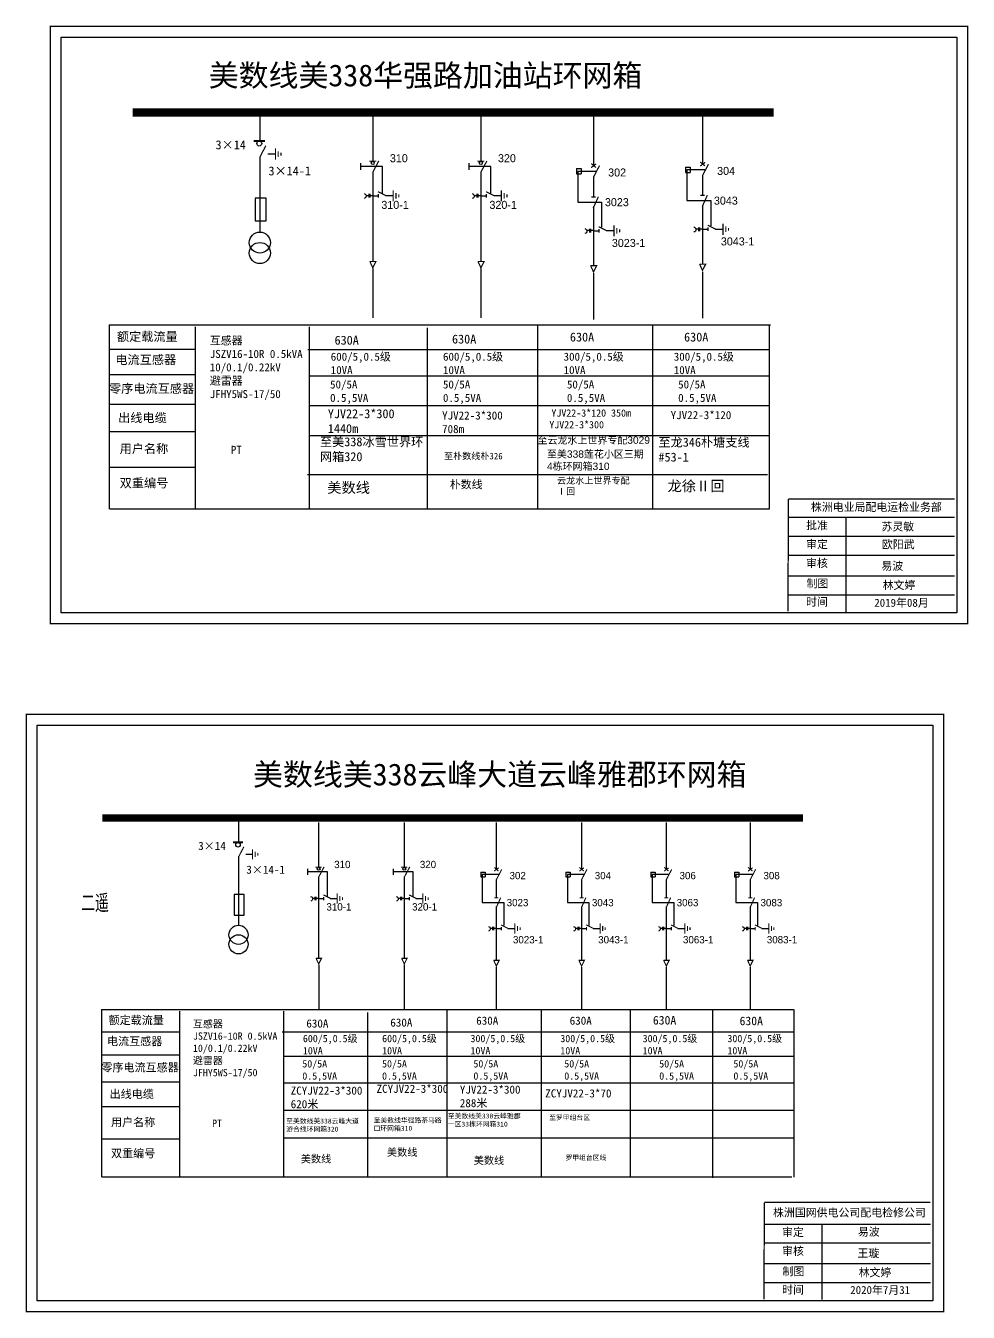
# Model space of a CAD drawing. Extents: x -188 to 220, y -170 to 97.
# Drawn here: x 90.9 to 219.8, y -78.8 to 97.2 of the extents above; entities that cross this region are included whole.
import ezdxf

# ---------------------------------------------------------------- set-up
doc = ezdxf.new("R2010")
doc.units = 0
doc.header["$LTSCALE"] = 0.774411
doc.linetypes.add('ACAD_ISO02W100', pattern=[15, 12, -3])
doc.linetypes.add('CENTER', pattern=[50.8, 31.75, -6.35, 6.35, -6.35])
doc.layers.get('0').update_dxf_attribs({"linetype": 'CONTINUOUS'})
doc.layers.add('2', color=7, linetype='CONTINUOUS')
doc.layers.add('3', color=7, linetype='CONTINUOUS')
doc.styles.add('Arial_txtstyle_1.00_0_0', font='arial.ttf', dxfattribs={"height": 1})
doc.styles.add('Arial_txtstyle_100.00_0_0100', font='arial.ttf', dxfattribs={"height": 100})
doc.styles.add('hztxt_txtstyle_0.00_0_0', font='simkai.ttf')
doc.styles.add('hztxt_txtstyle_1.80_0_0', font='', dxfattribs={"height": 1.8, "bigfont": 'hztxt.shx'})
doc.styles.add('hztxt_txtstyle_2.70_0_0', font='simkai.ttf', dxfattribs={"height": 2.7})
doc.styles.add('KaiTi_txtstyle_0.89_0_0', font='simkai.ttf', dxfattribs={"height": 0.887531})
doc.styles.add('KaiTi_txtstyle_1.00_0_0', font='simkai.ttf', dxfattribs={"height": 1})
doc.styles.add('KaiTi_txtstyle_1.11_0_0', font='simkai.ttf', dxfattribs={"height": 1.109414})
doc.styles.add('SimSun_txtstyle_1.09_0_0', font='', dxfattribs={"height": 1.0944})
doc.styles.get("Standard").update_dxf_attribs({"font": '', "height": 2.5})
doc.styles.add('字体', font='', dxfattribs={"height": 2.5})
doc.styles.add('宋体', font='', dxfattribs={"width": 0.65})
doc.styles.get('hztxt_txtstyle_1.80_0_0').set_extended_font_data('hztxt')
doc.styles.get('SimSun_txtstyle_1.09_0_0').set_extended_font_data('SimSun')
doc.styles.get('Standard').set_extended_font_data('SimSun')
doc.styles.get('字体').set_extended_font_data('SimSun')
doc.styles.get('宋体').set_extended_font_data('SimSun')

# ---------------------------------------------------------------- blocks, each defined once
blk = doc.blocks.new('JD')
for points in [[(-2, 0.2), (-2, -0.2), (2, 0.2), (2, -0.2)], [(1, -1.2), (1, -0.8), (-1, -1.2), (-1, -0.8)], [(-0.5, -1.8), (-0.5, -2.2), (0.5, -1.8), (0.5, -2.2)]]:
    blk.add_trace(points)

msp = doc.modelspace()

# ---------------------------------------------------------------- linework, layer by layer
at = {"color": 0}
for p, q in [((122.86, 85.09), (122.86, 81.47)), ((138.33, 85.38), (138.33, 78.66)), ((153.11, 85.38), (153.11, 78.66)), ((168.53, 85.07), (168.53, 78.01)), ((183.44, 85.28), (183.44, 78.22)), ((122.88, 79.24), (122.88, 68.98)), ((123.96, 79.64), (124.99, 79.64)), ((166.18, 77.63), (166.84, 77.63)), ((166.18, 77.63), (166.18, 76.9)), ((166.84, 77.63), (166.84, 76.9)), ((181.1, 77.84), (181.75, 77.84)), ((181.1, 77.84), (181.1, 77.11)), ((181.75, 77.84), (181.75, 77.11)), ((138.33, 77.16), (138.33, 64.95)), ((153.11, 77.16), (153.11, 64.95)), ((166.18, 76.9), (166.84, 76.9)), ((168.53, 76.52), (168.53, 73.79)), ((181.1, 77.11), (181.75, 77.11)), ((183.44, 76.72), (183.44, 74)), ((138.33, 73.92), (139.09, 73.92)), ((140.08, 73.94), (141.11, 73.94)), ((153.11, 73.92), (153.87, 73.92)), ((154.87, 73.94), (155.9, 73.94)), ((168.53, 72.43), (168.53, 64.39)), ((183.44, 72.64), (183.44, 64.6)), ((168.53, 69.13), (169.29, 69.13)), ((170.28, 69.15), (171.31, 69.15)), ((183.44, 69.34), (184.2, 69.34)), ((185.19, 69.36), (186.23, 69.36)), ((114.12, 52.89), (102.35, 52.89)), ((114.08, 49.42), (102.3, 49.42)), ((114.08, 45.34), (102.3, 45.34)), ((114.03, 41.61), (102.26, 41.61)), ((114.08, 36.76), (102.3, 36.76)), ((119.94, -11.19, 0.01), (119.94, -14.48, 0.01)), ((130.92, -11.79, 0.01), (130.92, -17.9, 0.01)), ((142.64, -11.79, 0.01), (142.64, -17.9, 0.01)), ((155.23, -11.83, 0.01), (155.23, -18.24, 0.01)), ((166.89, -11.83, 0.01), (166.89, -18.24, 0.01)), ((178.48, -11.83, 0.01), (178.48, -18.24, 0.01)), ((189.96, -11.83, 0.01), (189.96, -18.24, 0.01)), ((119.95, -16.51, 0.01), (119.95, -25.84, 0.01)), ((120.94, -16.14, 0.01), (121.88, -16.14, 0.01)), ((130.92, -19.26, 0.01), (130.92, -30.37, 0.01)), ((142.64, -19.26, 0.01), (142.64, -30.37, 0.01)), ((153.1, -18.59, 0.01), (153.7, -18.59, 0.01)), ((153.1, -18.59, 0.01), (153.1, -19.25, 0.01)), ((153.1, -19.25, 0.01), (153.7, -19.25, 0.01)), ((153.7, -18.59, 0.01), (153.7, -19.25, 0.01)), ((164.76, -18.59, 0.01), (165.35, -18.59, 0.01)), ((164.76, -18.59, 0.01), (164.76, -19.25, 0.01)), ((164.76, -19.25, 0.01), (165.35, -19.25, 0.01)), ((165.35, -18.59, 0.01), (165.35, -19.25, 0.01)), ((176.35, -18.59, 0.01), (176.95, -18.59, 0.01)), ((176.35, -18.59, 0.01), (176.35, -19.25, 0.01)), ((176.35, -19.25, 0.01), (176.95, -19.25, 0.01)), ((176.95, -18.59, 0.01), (176.95, -19.25, 0.01)), ((187.83, -18.59, 0.01), (188.43, -18.59, 0.01)), ((187.83, -18.59, 0.01), (187.83, -19.25, 0.01)), ((187.83, -19.25, 0.01), (188.43, -19.25, 0.01)), ((188.43, -18.59, 0.01), (188.43, -19.25, 0.01)), ((155.23, -19.6, 0.01), (155.23, -22.08, 0.01)), ((166.89, -19.6, 0.01), (166.89, -22.08, 0.01)), ((178.48, -19.6, 0.01), (178.48, -22.08, 0.01)), ((189.96, -19.6, 0.01), (189.96, -22.08, 0.01)), ((130.92, -22.21, 0.01), (131.61, -22.21, 0.01)), ((132.51, -22.19, 0.01), (133.46, -22.19, 0.01)), ((142.64, -22.21, 0.01), (143.33, -22.21, 0.01)), ((144.23, -22.19, 0.01), (145.17, -22.19, 0.01)), ((155.23, -23.32, 0.01), (155.23, -30.62, 0.01)), ((166.89, -23.32, 0.01), (166.89, -30.62, 0.01)), ((178.48, -23.32, 0.01), (178.48, -30.62, 0.01)), ((189.96, -23.32, 0.01), (189.96, -30.62, 0.01)), ((155.23, -26.32, 0.01), (155.92, -26.32, 0.01)), ((156.82, -26.3, 0.01), (157.76, -26.3, 0.01)), ((166.89, -26.32, 0.01), (167.58, -26.32, 0.01)), ((168.48, -26.3, 0.01), (169.42, -26.3, 0.01)), ((178.48, -26.32, 0.01), (179.17, -26.32, 0.01)), ((180.08, -26.3, 0.01), (181.02, -26.3, 0.01)), ((189.96, -26.32, 0.01), (190.65, -26.32, 0.01)), ((191.55, -26.3, 0.01), (192.49, -26.3, 0.01)), ((112, -40.47, 0.01), (101.29, -40.47, 0.01)), ((111.96, -43.62, 0.01), (101.25, -43.62, 0.01)), ((111.96, -47.33, 0.01), (101.25, -47.33, 0.01)), ((111.92, -50.72, 0.01), (101.21, -50.72, 0.01)), ((111.95, -55.13, 0.01), (101.25, -55.13, 0.01))]:
    msp.add_line(p, q, dxfattribs=at)
at = {"color": 0, "linetype": 'ACAD_ISO02W100'}
for p, q in [((183.77, 77.46), (181.31, 77.46)), ((181.31, 77.46), (181.31, 73.27)), ((168.86, 77.25), (166.39, 77.25)), ((166.39, 77.25), (166.39, 73.06)), ((166.39, 73.06), (169.64, 73.06)), ((169.64, 73.06), (169.64, 69.6)), ((181.31, 73.27), (184.56, 73.27)), ((184.56, 73.27), (184.56, 69.81)), ((153.29, -18.93, 0.01), (153.29, -22.74, 0.01)), ((155.53, -18.93, 0.01), (153.29, -18.93, 0.01)), ((164.95, -18.93, 0.01), (164.95, -22.74, 0.01)), ((167.19, -18.93, 0.01), (164.95, -18.93, 0.01)), ((176.54, -18.93, 0.01), (176.54, -22.74, 0.01)), ((178.78, -18.93, 0.01), (176.54, -18.93, 0.01)), ((188.02, -18.93, 0.01), (188.02, -22.74, 0.01)), ((190.26, -18.93, 0.01), (188.02, -18.93, 0.01)), ((153.29, -22.74, 0.01), (156.24, -22.74, 0.01)), ((156.24, -22.74, 0.01), (156.24, -25.89, 0.01)), ((164.95, -22.74, 0.01), (167.9, -22.74, 0.01)), ((167.9, -22.74, 0.01), (167.9, -25.89, 0.01)), ((176.54, -22.74, 0.01), (179.5, -22.74, 0.01)), ((179.5, -22.74, 0.01), (179.5, -25.89, 0.01)), ((188.02, -22.74, 0.01), (190.97, -22.74, 0.01)), ((190.97, -22.74, 0.01), (190.97, -25.89, 0.01))]:
    msp.add_line(p, q, dxfattribs=at)
at = {"color": 0, "linetype": 'CENTER'}
for p, q in [((138.33, 63.96), (138.33, 57.21)), ((153.12, 63.96), (153.12, 57.21)), ((183.44, 63.52), (183.44, 57.18)), ((168.53, 63.31), (168.53, 56.97)), ((130.93, -31.26, 0.01), (130.93, -37.4, 0.01)), ((142.64, -31.26, 0.01), (142.64, -37.4, 0.01)), ((155.23, -31.6, 0.01), (155.23, -37.37, 0.01)), ((166.89, -31.6, 0.01), (166.89, -37.37, 0.01)), ((178.49, -31.6, 0.01), (178.49, -37.37, 0.01)), ((189.96, -31.6, 0.01), (189.96, -37.37, 0.01))]:
    msp.add_line(p, q, dxfattribs=at)
at = {"color": 0, "linetype": 'Continuous'}
for p, q in [((102.28, 56.27), (192.72, 56.27)), ((102.33, 31.04), (102.33, 56.27)), ((114.02, 56), (114.02, 31.04)), ((129.65, 56), (129.65, 31.04)), ((145.75, 55.84), (145.75, 31.06)), ((160.87, 56.23), (160.87, 31.04)), ((176.6, 56.23), (176.6, 31.04)), ((192.54, 56.21), (192.54, 31.03)), ((129.46, 52.9), (192.54, 52.9)), ((129.65, 49.28), (192.54, 49.28)), ((129.65, 45.23), (192.54, 45.23)), ((129.65, 41.13), (192.54, 41.13)), ((129.42, 35.81), (192.32, 35.81)), ((192.54, 31.04), (102.41, 31.04)), ((195.17, 29.95), (217.92, 29.95)), ((203.06, 29.95), (203.06, 17.02)), ((195.17, 27.36), (217.92, 27.36)), ((195.17, 24.76), (217.92, 24.76)), ((195.17, 21.94), (217.92, 21.94)), ((195.17, 19.35), (217.92, 19.35)), ((101.23, -37.39, 0.01), (195.89, -37.39, 0.01)), ((101.27, -60.33, 0.01), (101.27, -37.39, 0.01)), ((111.9, -37.63, 0.01), (111.9, -60.33, 0.01)), ((126.11, -37.63, 0.01), (126.11, -60.33, 0.01)), ((137.62, -37.79, 0.01), (137.62, -60.31, 0.01)), ((148.45, -37.43, 0.01), (148.45, -60.32, 0.01)), ((161.35, -37.43, 0.01), (161.35, -60.32, 0.01)), ((173.55, -37.45, 0.01), (173.55, -60.34, 0.01)), ((184.81, -37.52, 0.01), (184.81, -60.42, 0.01)), ((195.95, -37.4, 0.01), (195.95, -60.34, 0.01)), ((125.93, -40.45, 0.01), (195.92, -40.45, 0.01)), ((126.11, -43.75, 0.01), (195.95, -43.75, 0.01)), ((126.11, -47.43, 0.01), (195.83, -47.43, 0.01)), ((126.11, -51.16, 0.01), (196.02, -51.16, 0.01)), ((126.11, -54.95, 0.01), (195.92, -54.95, 0.01)), ((195.68, -60.33, 0.01), (101.34, -60.33, 0.01)), ((191.88, -66.73, 0.01), (214.63, -66.73, 0.01)), ((199.78, -66.73, 0.01), (199.78, -77.07, 0.01)), ((191.88, -69.32, 0.01), (214.63, -69.32, 0.01)), ((191.88, -72.15, 0.01), (214.63, -72.15, 0.01)), ((191.88, -74.74, 0.01), (214.63, -74.74, 0.01))]:
    msp.add_line(p, q, dxfattribs=at)
at = {"color": 0, "linetype": 'Continuous', "const_width": 0.182}
msp.add_lwpolyline([(94.23, 97.08), (219.71, 97.08), (219.71, 15.38), (94.23, 15.38)], close=True, dxfattribs=at)
at = {"color": 0, "linetype": 'Continuous'}
msp.add_lwpolyline([(95.7, 95.6), (218.23, 95.6), (218.23, 16.85), (95.7, 16.85)], close=True, dxfattribs=at)
at = {"color": 0}
for points, const_width in [([(105.48, 85.3), (193.16, 85.3)], 1.1), ([(122.03, 81.42), (123.57, 81.42)], 0.261), ([(122.88, 79.19), (123.7, 80.76)], 0.165), ([(137.84, 78.64), (138.81, 78.64)], 0.165), ([(138.33, 77.12), (139.15, 78.68)], 0.165), ([(152.63, 78.64), (153.6, 78.64)], 0.165), ([(153.11, 77.12), (153.94, 78.68)], 0.165), ([(168.21, 77.77), (168.88, 78.27)], 0.165), ([(168.22, 78.32), (168.86, 77.78)], 0.165), ([(168.53, 76.47), (169.35, 78.04)], 0.165), ([(183.13, 77.98), (183.8, 78.48)], 0.165), ([(183.13, 78.53), (183.78, 77.99)], 0.165), ([(183.44, 76.68), (184.26, 78.24)], 0.165), ([(139.04, 74.47), (140.14, 73.92)], 0.165), ([(139.09, 74.17), (139.09, 73.66)], 0.165), ([(153.83, 74.47), (154.93, 73.92)], 0.165), ([(153.87, 74.17), (153.87, 73.66)], 0.165), ([(183.14, 73.96), (183.75, 73.96)], 0.165), ([(183.41, 72.44), (184.1, 73.99)], 0.165), ([(168.23, 73.75), (168.84, 73.75)], 0.165), ([(168.49, 72.23), (169.19, 73.78)], 0.165), ([(169.24, 69.68), (170.34, 69.13)], 0.165), ([(169.29, 69.38), (169.29, 68.88)], 0.165), ([(184.16, 69.89), (185.26, 69.34)], 0.165), ([(184.2, 69.59), (184.2, 69.09)], 0.165), ([(137.92, 64.92), (138.76, 64.92), (138.33, 64.07), (137.93, 64.94)], 0.165), ([(152.71, 64.92), (153.55, 64.92), (153.12, 64.07), (152.72, 64.94)], 0.165), ([(168.12, 64.34), (168.96, 64.34), (168.53, 63.49), (168.13, 64.36)], 0.165), ([(183.03, 64.55), (183.87, 64.55), (183.44, 63.7), (183.04, 64.57)], 0.165)]:
    msp.add_lwpolyline(points, dxfattribs=dict(at, const_width=const_width))
for points in [[(136.66, 78.39), (136.66, 77.47)], [(151.45, 78.39), (151.45, 77.47)], [(137.77, 73.92), (137.42, 73.92)], [(137.77, 74.16), (137.77, 73.66)], [(137.93, 74.16), (137.93, 73.66)], [(138.32, 73.92), (137.93, 73.92)], [(152.56, 73.92), (152.21, 73.92)], [(152.56, 74.16), (152.56, 73.66)], [(152.71, 74.16), (152.71, 73.66)], [(153.11, 73.92), (152.71, 73.92)], [(122.22, 73.55), (122.22, 70.48), (123.75, 70.48), (123.75, 73.59), (122.22, 73.59)], [(167.97, 69.14), (167.63, 69.14)], [(167.97, 69.37), (167.97, 68.87)], [(168.13, 69.37), (168.13, 68.87)], [(168.53, 69.14), (168.13, 69.14)], [(182.89, 69.35), (182.54, 69.35)], [(182.89, 69.58), (182.89, 69.08)], [(183.04, 69.58), (183.04, 69.08)], [(183.44, 69.35), (183.04, 69.35)]]:
    msp.add_lwpolyline(points, dxfattribs=at)
at = {"color": 0, "linetype": 'ACAD_ISO02W100'}
for points in [[(139.68, 74.18), (139.68, 77.93), (136.66, 77.93)], [(154.46, 74.18), (154.46, 77.93), (151.45, 77.93)]]:
    msp.add_lwpolyline(points, dxfattribs=at)
at = {"color": 0}
for points in [[(137.13, 74.21, -0.877934), (137.14, 73.54)], [(151.92, 74.21, -0.877934), (151.93, 73.54)], [(167.33, 69.42, -0.877934), (167.34, 68.75)], [(182.24, 69.63, -0.877934), (182.26, 68.96)]]:
    msp.add_lwpolyline(points, format="xyb", dxfattribs=at)
at = {"color": 0, "linetype": 'Continuous', "const_width": 0.182}
for points in [[(195.17, 32.43), (195.15, 17.06)], [(195.17, 32.43), (217.92, 32.43)], [(191.88, -63.75), (214.63, -63.75)]]:
    msp.add_lwpolyline(points, dxfattribs=at)
at = {"color": 0, "linetype": 'Continuous', "const_width": 0.182, "elevation": 0.01}
msp.add_lwpolyline([(90.94, 2.99), (216.42, 2.99), (216.42, -78.71), (90.94, -78.71)], close=True, dxfattribs=at)
at = {"color": 0, "linetype": 'Continuous', "elevation": 0.01}
msp.add_lwpolyline([(92.42, 1.52), (214.95, 1.52), (214.95, -77.24), (92.42, -77.24)], close=True, dxfattribs=at)
at = {"color": 0, "elevation": 0.01}
for points, const_width in [([(101.35, -11.19), (197.19, -11.19)], 0.998), ([(119.19, -14.52), (120.59, -14.52)], 0.238), ([(119.95, -16.55), (120.7, -15.13)], 0.15), ([(130.48, -17.92), (131.36, -17.92)], 0.15), ([(130.92, -19.3), (131.67, -17.88)], 0.15), ([(142.2, -17.92), (143.08, -17.92)], 0.15), ([(142.64, -19.3), (143.39, -17.88)], 0.15), ([(154.95, -17.96), (155.53, -18.45)], 0.15), ([(154.94, -18.46), (155.55, -18.01)], 0.15), ([(155.23, -19.64), (155.98, -18.22)], 0.15), ([(166.61, -17.96), (167.19, -18.45)], 0.15), ([(166.6, -18.46), (167.21, -18.01)], 0.15), ([(166.89, -19.64), (167.63, -18.22)], 0.15), ([(178.2, -18.46), (178.81, -18.01)], 0.15), ([(178.2, -17.96), (178.79, -18.45)], 0.15), ([(178.48, -19.64), (179.23, -18.22)], 0.15), ([(189.68, -18.46), (190.28, -18.01)], 0.15), ([(189.68, -17.96), (190.27, -18.45)], 0.15), ([(189.96, -19.64), (190.71, -18.22)], 0.15), ([(131.57, -21.71), (132.57, -22.21)], 0.15), ([(131.61, -21.98), (131.61, -22.44)], 0.15), ([(143.29, -21.71), (144.29, -22.21)], 0.15), ([(143.33, -21.98), (143.33, -22.44)], 0.15), ([(154.96, -22.12), (155.51, -22.12)], 0.15), ([(155.2, -23.5), (155.83, -22.09)], 0.15), ([(166.62, -22.12), (167.17, -22.12)], 0.15), ([(166.86, -23.5), (167.48, -22.09)], 0.15), ([(178.21, -22.12), (178.77, -22.12)], 0.15), ([(178.45, -23.5), (179.08, -22.09)], 0.15), ([(189.69, -22.12), (190.25, -22.12)], 0.15), ([(189.93, -23.5), (190.56, -22.09)], 0.15), ([(155.88, -25.82), (156.88, -26.32)], 0.15), ([(155.92, -26.09), (155.92, -26.55)], 0.15), ([(167.54, -25.82), (168.54, -26.32)], 0.15), ([(167.58, -26.09), (167.58, -26.55)], 0.15), ([(179.14, -25.82), (180.13, -26.32)], 0.15), ([(179.17, -26.09), (179.17, -26.55)], 0.15), ([(190.61, -25.82), (191.61, -26.32)], 0.15), ([(190.65, -26.09), (190.65, -26.55)], 0.15), ([(130.55, -30.39), (131.32, -30.39), (130.93, -31.16), (130.56, -30.37)], 0.15), ([(142.27, -30.39), (143.03, -30.39), (142.64, -31.16), (142.28, -30.37)], 0.15), ([(154.86, -30.67), (155.62, -30.67), (155.23, -31.44), (154.87, -30.65)], 0.15), ([(166.52, -30.67), (167.28, -30.67), (166.89, -31.44), (166.53, -30.65)], 0.15), ([(178.12, -30.67), (178.88, -30.67), (178.49, -31.44), (178.12, -30.65)], 0.15), ([(189.59, -30.67), (190.35, -30.67), (189.96, -31.44), (189.6, -30.65)], 0.15)]:
    msp.add_lwpolyline(points, dxfattribs=dict(at, const_width=const_width))
for points in [[(129.41, -18.15), (129.41, -18.98)], [(141.13, -18.15), (141.13, -18.98)], [(119.36, -21.68), (119.36, -24.48), (120.74, -24.48), (120.74, -21.65), (119.36, -21.65)], [(130.42, -22.21), (130.1, -22.21)], [(130.42, -21.99), (130.42, -22.45)], [(130.56, -21.99), (130.56, -22.45)], [(130.92, -22.21), (130.56, -22.21)], [(142.14, -22.21), (141.82, -22.21)], [(142.14, -21.99), (142.14, -22.45)], [(142.28, -21.99), (142.28, -22.45)], [(142.64, -22.21), (142.28, -22.21)], [(154.72, -26.31), (154.41, -26.31)], [(154.72, -26.1), (154.72, -26.55)], [(154.86, -26.1), (154.86, -26.55)], [(155.23, -26.31), (154.86, -26.31)], [(166.38, -26.31), (166.07, -26.31)], [(166.38, -26.1), (166.38, -26.55)], [(166.52, -26.1), (166.52, -26.55)], [(166.88, -26.31), (166.52, -26.31)], [(177.98, -26.31), (177.66, -26.31)], [(177.98, -26.1), (177.98, -26.55)], [(178.12, -26.1), (178.12, -26.55)], [(178.48, -26.31), (178.12, -26.31)], [(189.46, -26.31), (189.14, -26.31)], [(189.46, -26.1), (189.46, -26.55)], [(189.6, -26.1), (189.6, -26.55)], [(189.96, -26.31), (189.6, -26.31)]]:
    msp.add_lwpolyline(points, dxfattribs=at)
at = {"color": 0, "linetype": 'ACAD_ISO02W100', "elevation": 0.01}
for points in [[(132.15, -21.98), (132.15, -18.57), (129.41, -18.57)], [(143.87, -21.98), (143.87, -18.57), (141.13, -18.57)]]:
    msp.add_lwpolyline(points, dxfattribs=at)
at = {"color": 0, "elevation": 0.01}
for points in [[(129.83, -21.95, -0.877934), (129.85, -22.56)], [(141.55, -21.95, -0.877934), (141.56, -22.56)], [(154.14, -26.05, -0.877934), (154.15, -26.66)], [(165.8, -26.05, -0.877934), (165.81, -26.66)], [(177.4, -26.05, -0.877934), (177.41, -26.66)], [(188.87, -26.05, -0.877934), (188.88, -26.66)]]:
    msp.add_lwpolyline(points, format="xyb", dxfattribs=at)
at = {"color": 0, "linetype": 'Continuous', "const_width": 0.182, "elevation": 0.01}
msp.add_lwpolyline([(191.88, -63.83), (191.87, -77.03)], dxfattribs=at)
at = {"color": 0}
for centre, radius in [((122.8, 81.05), 0.335), ((138.33, 78.4), 0.211), ((153.11, 78.4), 0.211), ((119.89, -14.86, 0.01), 0.305), ((130.92, -18.13, 0.01), 0.192), ((142.64, -18.13, 0.01), 0.192)]:
    msp.add_circle(centre, radius, dxfattribs=at)
at = {"layer": '2', "color": 0}
for centre, radius in [((122.88, 67.51), 1.44), ((122.88, 66.08), 1.44), ((119.96, -27.17, 0.01), 1.31), ((119.96, -28.47, 0.01), 1.31)]:
    msp.add_circle(centre, radius, dxfattribs=at)

# ---------------------------------------------------------------- block references
at = {"color": 0, "rotation": 90}
for p, xscale, yscale, zscale in [((125.01, 79.61), 0.3844120780053801, 0.3844120780053801, 0.3844120780054647), ((141.13, 73.91), 0.3844120780053801, 0.3844120780053801, 0.3844120780054647), ((155.92, 73.91), 0.3844120780053801, 0.3844120780053801, 0.3844120780054647), ((171.33, 69.12), 0.3844120780053801, 0.3844120780053801, 0.3844120780054647), ((186.24, 69.33), 0.3844120780053801, 0.3844120780053801, 0.3844120780054647), ((121.89, -16.17, 0.01), 0.3494655254594932, 0.3494655254594932, 0.3494655254595134), ((133.47, -22.22, 0.01), 0.3494655254594932, 0.3494655254594932, 0.3494655254595134), ((145.19, -22.22, 0.01), 0.3494655254594932, 0.3494655254594932, 0.3494655254595134), ((157.78, -26.32, 0.01), 0.3494655254594932, 0.3494655254594932, 0.3494655254595134), ((169.43, -26.32, 0.01), 0.3494655254594932, 0.3494655254594932, 0.3494655254595134), ((181.03, -26.32, 0.01), 0.3494655254594932, 0.3494655254594932, 0.3494655254595134), ((192.51, -26.32, 0.01), 0.3494655254594932, 0.3494655254594932, 0.3494655254595134)]:
    msp.add_blockref('JD', p, dxfattribs=dict(at, xscale=xscale, yscale=yscale, zscale=zscale))

# ---------------------------------------------------------------- texts
at = {"color": 0, "linetype": 'Continuous', "style": 'hztxt_txtstyle_2.70_0_0'}
for s, height, p in [('3×14', 1.22, (116.82, 80.27)), ('3×14-1', 1.22, (124.06, 76.7)), ('3×14', 1.109, (114.45, -15.57, 0.01)), ('3×14-1', 1.109, (121.03, -18.82, 0.01))]:
    msp.add_text(s, height=height, dxfattribs=at).set_placement(p)
at = {"color": 0, "style": 'hztxt_txtstyle_1.80_0_0'}
for s, height, p in [('310', 1.098, (140.67, 78.5)), ('320', 1.098, (155.46, 78.5)), ('302', 1.098, (170.53, 76.55)), ('304', 1.098, (185.44, 76.76)), ('310-1', 1.098, (139.5, 72.12)), ('320-1', 1.098, (154.29, 72.12)), ('3023', 1.098, (170.09, 72.49)), ('3043', 1.098, (185, 72.7)), ('3023-1', 1.098, (171.04, 66.91)), ('3043-1', 1.098, (185.95, 67.12)), ('310', 0.998, (133.05, -18.05, 0.01)), ('320', 0.998, (144.77, -18.05, 0.01)), ('302', 0.998, (157.04, -19.57, 0.01)), ('304', 0.998, (168.7, -19.57, 0.01)), ('306', 0.998, (180.3, -19.57, 0.01)), ('308', 0.998, (191.78, -19.57, 0.01)), ('310-1', 0.998, (131.99, -23.85, 0.01)), ('320-1', 0.998, (143.71, -23.85, 0.01)), ('3023', 0.998, (156.65, -23.27, 0.01)), ('3043', 0.998, (168.31, -23.27, 0.01)), ('3063', 0.998, (179.91, -23.27, 0.01)), ('3083', 0.998, (191.38, -23.27, 0.01)), ('3023-1', 0.998, (157.51, -28.34, 0.01)), ('3043-1', 0.998, (169.17, -28.34, 0.01)), ('3063-1', 0.998, (180.77, -28.34, 0.01)), ('3083-1', 0.998, (192.24, -28.34, 0.01))]:
    msp.add_text(s, height=height, dxfattribs=at).set_placement(p)
at = {"color": 0, "linetype": 'Continuous', "attachment_point": 1}
for s, insert, char_height, width, style in [('美数线美338华强路加油站环网箱', (115.89, 91.88), 3, 85.7498, '字体'), ('{\\fSimSun|b0|i0|c134|p2;额定载流量}', (103.32, 55.27), 1.2204, 19.6738, 'hztxt_txtstyle_2.70_0_0'), ('\\A1;{\\fSimSun|b0|i0|c134|p2;互感器\\PJSZV16-10R 0.5kVA\\P10/0.1/0.22kV\\P避雷器\\PJFHY5WS-17/50}', (116.03, 54.66), 1.0983, 20.2524, 'hztxt_txtstyle_2.70_0_0'), ('{\\fSimSun|b0|i0|c134|p2;630A}', (133.1, 54.77), 1.2204, 19.6738, 'hztxt_txtstyle_2.70_0_0'), ('{\\fSimSun|b0|i0|c134|p2;630A}', (149.17, 54.92), 1.2204, 19.6738, 'hztxt_txtstyle_2.70_0_0'), ('{\\fSimSun|b0|i0|c134|p2;630A}', (165.3, 55.2), 1.2204, 19.6738, 'hztxt_txtstyle_2.70_0_0'), ('{\\fSimSun|b0|i0|c134|p2;630A}', (180.92, 55.2), 1.2204, 19.6738, 'hztxt_txtstyle_2.70_0_0'), ('{\\fSimSun|b0|i0|c134|p2;电流互感器}', (103.11, 52.1), 1.2204, 19.6738, 'hztxt_txtstyle_2.70_0_0'), ('\\A1;{\\fSimSun|b0|i0|c134|p2;600/5,0.5级\\P10VA}', (132.58, 52.45), 1.0983, 20.2524, 'hztxt_txtstyle_2.70_0_0'), ('\\A1;{\\fSimSun|b0|i0|c134|p2;600/5,0.5级\\P10VA}', (147.94, 52.45), 1.0983, 20.2524, 'hztxt_txtstyle_2.70_0_0'), ('\\A1;{\\fSimSun|b0|i0|c134|p2;300/5,0.5级\\P10VA}', (164.44, 52.45), 1.0983, 20.2524, 'hztxt_txtstyle_2.70_0_0'), ('\\A1;{\\fSimSun|b0|i0|c134|p2;300/5,0.5级\\P10VA}', (179.51, 52.45), 1.0983, 20.2524, 'hztxt_txtstyle_2.70_0_0'), ('{\\fSimSun|b0|i0|c134|p2;零序电流互感器}', (102.24, 48.16), 1.2204, 19.6738, 'hztxt_txtstyle_2.70_0_0'), ('{\\fSimSun|b0|i0|c134|p2;50/5A\\P0.5,5VA}', (132.49, 48.65), 1.0983, 19.6738, 'hztxt_txtstyle_2.70_0_0'), ('{\\fSimSun|b0|i0|c134|p2;50/5A\\P0.5,5VA}', (147.93, 48.65), 1.0983, 19.6738, 'hztxt_txtstyle_2.70_0_0'), ('{\\fSimSun|b0|i0|c134|p2;50/5A\\P0.5,5VA}', (164.89, 48.65), 1.0983, 19.6738, 'hztxt_txtstyle_2.70_0_0'), ('{\\fSimSun|b0|i0|c134|p2;50/5A\\P0.5,5VA}', (180.11, 48.65), 1.0983, 19.6738, 'hztxt_txtstyle_2.70_0_0'), ('{\\fSimSun|b0|i0|c134|p2;出线电缆}', (103.49, 44.16), 1.2204, 19.6738, 'hztxt_txtstyle_2.70_0_0'), ('YJV22-3*300\\P1440m', (132.18, 44.71), 1.2204, 19.6738, 'hztxt_txtstyle_2.70_0_0'), ('{\\fSimSun|b0|i0|c134|p2;YJV22-3*120 }', (179.08, 44.47), 1.1094, 17.8852, 'hztxt_txtstyle_2.70_0_0'), ('{\\fSimSun|b0|i0|c134|p2;至美338冰雪世界环网箱320}', (131.1, 40.87), 1.2204, 14.3245, 'hztxt_txtstyle_2.70_0_0'), ('{\\fSimSun|b0|i0|c134|p2;至龙346朴塘支线#53-1}', (177.41, 40.81), 1.2204, 14.3245, 'hztxt_txtstyle_2.70_0_0'), ('{\\fSimSun|b0|i0|c134|p2;用户名称}', (103.7, 39.93), 1.2204, 19.6738, 'hztxt_txtstyle_2.70_0_0'), ('{\\fSimSun|b0|i0|c134|p2;PT}', (118.91, 39.71), 1.1026, 8.5785, 'hztxt_txtstyle_0.00_0_0'), ('{\\fSimSun|b0|i0|c134|p2;双重编号}', (103.7, 35.24), 1.2204, 19.6738, 'hztxt_txtstyle_2.70_0_0'), ('{\\fSimSun|b0|i0|c134|p2;云龙水上世界专配Ⅰ回}', (163.54, 35.4), 0.8875, 10.9222, 'hztxt_txtstyle_2.70_0_0'), ('株洲电业局配电运检业务部', (198.27, 31.88), 1.0944, 29.9201, '字体'), ('{\\fKaiTi_GB2312|b0|i0|c134|p49;批准}', (197.61, 29.38), 1.0944, 8.5588, '字体'), ('苏灵敏', (207.92, 29.21), 1.094, 8.5588, '字体'), ('\\f\uffbfﾬￌﾣﾤ_GB2312|b0|i0|c134|p49;审定', (197.61, 26.79), 1.0944, 8.5588, '字体'), ('欧阳武', (207.98, 26.77), 1.094, 8.5588, '字体'), ('\\f\uffbfﾬￌﾣﾤ_GB2312|b0|i0|c134|p49;审核', (197.61, 24.21), 1.0944, 8.5588, '字体'), ('易波', (207.92, 23.83), 1.094, 8.5588, '字体'), ('\\f\uffbfﾬￌﾣﾤ_GB2312|b0|i0|c134|p49;制图', (197.67, 21.43), 1.0944, 8.5588, '字体'), ('\\f\uffbfﾬￌﾣﾤ_GB2312|b0|i0|c134|p49;时间', (197.61, 18.92), 1.0944, 8.5588, '字体'), ('{\\fSimSun|b0|i0|c134|p2;额定载流量}', (102.18, -38.3, 0.01), 1.1094, 17.8852, 'hztxt_txtstyle_2.70_0_0'), ('\\A1;{\\fSimSun|b0|i0|c134|p2;互感器\\PJSZV16-10R 0.5kVA\\P10/0.1/0.22kV\\P避雷器\\PJFHY5WS-17/50}', (113.73, -38.86, 0.01), 0.9985, 18.4113, 'hztxt_txtstyle_2.70_0_0'), ('{\\fSimSun|b0|i0|c134|p2;630A}', (140.73, -38.62, 0.01), 1.1094, 17.8852, 'hztxt_txtstyle_2.70_0_0'), ('{\\fSimSun|b0|i0|c134|p2;630A}', (152.48, -38.36, 0.01), 1.1094, 17.8852, 'hztxt_txtstyle_2.70_0_0'), ('{\\fSimSun|b0|i0|c134|p2;630A}', (165.27, -38.36, 0.01), 1.1094, 17.8852, 'hztxt_txtstyle_2.70_0_0'), ('{\\fSimSun|b0|i0|c134|p2;630A}', (176.65, -38.27, 0.01), 1.1757, 9.454, 'hztxt_txtstyle_0.00_0_0'), ('{\\fSimSun|b0|i0|c134|p2;630A}', (188.51, -38.36, 0.01), 1.1757, 9.454, 'hztxt_txtstyle_0.00_0_0'), ('{\\fSimSun|b0|i0|c134|p2;630A}', (129.24, -38.75, 0.01), 1.1094, 17.8852, 'hztxt_txtstyle_2.70_0_0'), ('{\\fSimSun|b0|i0|c134|p2;电流互感器}', (101.98, -41.18, 0.01), 1.1094, 17.8852, 'hztxt_txtstyle_2.70_0_0'), ('\\A1;{\\fSimSun|b0|i0|c134|p2;600/5,0.5级\\P10VA}', (128.77, -40.86, 0.01), 0.9985, 18.4113, 'hztxt_txtstyle_2.70_0_0'), ('\\A1;{\\fSimSun|b0|i0|c134|p2;600/5,0.5级\\P10VA}', (139.61, -40.86, 0.01), 0.9985, 18.4113, 'hztxt_txtstyle_2.70_0_0'), ('\\A1;{\\fSimSun|b0|i0|c134|p2;300/5,0.5级\\P10VA}', (151.7, -40.86, 0.01), 0.9985, 18.4113, 'hztxt_txtstyle_2.70_0_0'), ('\\A1;{\\fSimSun|b0|i0|c134|p2;300/5,0.5级\\P10VA}', (163.99, -40.86, 0.01), 0.9985, 18.4113, 'hztxt_txtstyle_2.70_0_0'), ('\\A1;{\\fSimSun|b0|i0|c134|p2;300/5,0.5级\\P10VA}', (175.25, -40.86, 0.01), 0.9985, 18.4113, 'hztxt_txtstyle_2.70_0_0'), ('\\A1;{\\fSimSun|b0|i0|c134|p2;300/5,0.5级\\P10VA}', (186.85, -40.86, 0.01), 0.9985, 18.4113, 'hztxt_txtstyle_2.70_0_0'), ('{\\fSimSun|b0|i0|c134|p2;零序电流互感器}', (101.2, -44.76, 0.01), 1.1094, 17.8852, 'hztxt_txtstyle_2.70_0_0'), ('{\\fSimSun|b0|i0|c134|p2;50/5A\\P0.5,5VA}', (128.69, -44.32, 0.01), 0.9985, 17.8852, 'hztxt_txtstyle_2.70_0_0'), ('{\\fSimSun|b0|i0|c134|p2;50/5A\\P0.5,5VA}', (139.6, -44.32, 0.01), 0.9985, 17.8852, 'hztxt_txtstyle_2.70_0_0'), ('{\\fSimSun|b0|i0|c134|p2;50/5A\\P0.5,5VA}', (152.1, -44.32, 0.01), 0.9985, 17.8852, 'hztxt_txtstyle_2.70_0_0'), ('{\\fSimSun|b0|i0|c134|p2;50/5A\\P0.5,5VA}', (164.53, -44.32, 0.01), 0.9985, 17.8852, 'hztxt_txtstyle_2.70_0_0'), ('{\\fSimSun|b0|i0|c134|p2;50/5A\\P0.5,5VA}', (177.52, -44.32, 0.01), 0.9985, 17.8852, 'hztxt_txtstyle_2.70_0_0'), ('{\\fSimSun|b0|i0|c134|p2;50/5A\\P0.5,5VA}', (187.67, -44.32, 0.01), 0.9985, 17.8852, 'hztxt_txtstyle_2.70_0_0'), ('{\\fSimSun|b0|i0|c134|p2;出线电缆}', (102.33, -48.4, 0.01), 1.1094, 17.8852, 'hztxt_txtstyle_2.70_0_0'), ('{\\fSimSun|b0|i0|c134|p2;用户名称}', (102.52, -52.25, 0.01), 1.1094, 17.8852, 'hztxt_txtstyle_2.70_0_0'), ('{\\fSimSun|b0|i0|c134|p2;PT}', (116.35, -52.45, 0.01), 1.0024, 7.7986, 'hztxt_txtstyle_0.00_0_0'), ('{\\fSimSun|b0|i0|c134|p2;双重编号}', (102.52, -56.51, 0.01), 1.1094, 17.8852, 'hztxt_txtstyle_2.70_0_0'), ('\\f\uffbfﾬￌﾣﾤ_GB2312|b0|i0|c134|p49;审定', (194.33, -67.3, 0.01), 1.0944, 8.5588, '字体'), ('\\f\uffbfﾬￌﾣﾤ_GB2312|b0|i0|c134|p49;审核', (194.33, -69.88, 0.01), 1.0944, 8.5588, '字体'), ('\\f\uffbfﾬￌﾣﾤ_GB2312|b0|i0|c134|p49;制图', (194.38, -72.66, 0.01), 1.0944, 8.5588, '字体'), ('林文婷', (204.8, -72.81, 0.01), 1.094, 8.5588, '字体'), ('\\f\uffbfﾬￌﾣﾤ_GB2312|b0|i0|c134|p49;时间', (194.33, -75.17, 0.01), 1.0944, 8.5588, '字体')]:
    msp.add_mtext(s, dxfattribs=dict(at, insert=insert, char_height=char_height, width=width, style=style))
at = {"color": 7, "linetype": 'Continuous', "attachment_point": 1}
for s, insert, char_height, width, style in [('{\\fSimSun|b0|i0|c134|p2;YJV22-3*300 \\P708m}', (147.81, 44.41), 1.1094, 17.8852, 'KaiTi_txtstyle_1.11_0_0'), ('YJV22-3*120 350m', (162.77, 44.7), 1, 17.8852, 'KaiTi_txtstyle_1.00_0_0'), ('YJV22-3*300', (162.48, 43.1), 1, 17.8852, 'KaiTi_txtstyle_1.00_0_0'), ('{\\fSimSun|b0|i0|c134|p2;至朴数线朴326}', (148.08, 38.75), 0.8875, 10.9222, 'KaiTi_txtstyle_0.89_0_0'), ('朴数线', (148.87, 34.97), 1.094, 10.9358, 'SimSun_txtstyle_1.09_0_0'), ('林文婷', (208.08, 21.2), 1.094, 8.5588, 'SimSun_txtstyle_1.09_0_0'), ('2019年08月', (206.94, 18.79), 1.094, 16.0081, 'SimSun_txtstyle_1.09_0_0')]:
    msp.add_mtext(s, dxfattribs=dict(at, insert=insert, char_height=char_height, width=width, style=style))
at = {"color": 7, "linetype": 'Continuous', "lineweight": 0, "ltscale": 0.564834, "char_height": 1, "attachment_point": 1}
for s, insert, style in [('至云龙水上世界专配3029', (160.87, 40.99), 'Arial_txtstyle_100.00_0_0100'), ('至美338莲花小区三期^M^J4栋环网箱310', (162.16, 39.08), 'Arial_txtstyle_1.00_0_0')]:
    msp.add_mtext(s, dxfattribs=dict(at, insert=insert, style=style))
at = {"color": 0, "char_height": 1.43, "width": 17.776, "attachment_point": 1}
for s, insert in [('美数线', (132.1, 34.71)), ('龙徐Ⅱ回', (178.66, 34.93))]:
    msp.add_mtext(s, dxfattribs=dict(at, insert=insert))
at = {"color": 7, "linetype": 'Continuous', "true_color": 0xffffff, "attachment_point": 1}
for s, insert, char_height, width, style in [('美数线美338云峰大道云峰雅郡环网箱', (121.95, -3.74, 0.01), 3, 90.5642, '字体'), ('{\\fSimSun|b0|i0|c134|p2;ZCYJV22-3*300\\P620米}', (127.1, -47.93, 0.01), 1.1094, 17.8852, 'hztxt_txtstyle_2.70_0_0'), ('{\\fSimSun|b0|i0|c134|p2;ZCYJV22-3*300}', (138.85, -47.68, 0.01), 1.1094, 17.8852, 'hztxt_txtstyle_2.70_0_0'), ('{\\fSimSun|b0|i0|c134|p2;YJV22-3*300\\P288米}', (150.24, -47.79, 0.01), 1.1094, 17.8852, 'hztxt_txtstyle_2.70_0_0'), ('{\\fSimSun|b0|i0|c134|p2;ZCYJV22-3*70}', (161.93, -48.31, 0.01), 1.1094, 17.8852, 'hztxt_txtstyle_2.70_0_0'), ('{\\fSimSun|b0|i0|c134|p2;至美数线美338云峰大道游合线环网箱320}', (126.48, -52.31, 0.01), 0.6656, 10.0352, 'hztxt_txtstyle_2.70_0_0'), ('{\\fSimSun|b0|i0|c134|p2;至美数线华强路茶马路口环网箱310}', (138.44, -52.2, 0.01), 0.6656, 10.0352, 'hztxt_txtstyle_2.70_0_0'), ('{\\fSimSun|b0|i0|c134|p2;至美数线美338云峰雅郡一区33栋环网箱310}', (148.6, -51.62, 0.01), 0.6656, 10.0352, 'hztxt_txtstyle_2.70_0_0'), ('{\\fSimSun|b0|i0|c134|p2;至罗甲组台区}', (162.46, -51.83, 0.01), 0.6656, 10.0352, 'hztxt_txtstyle_2.70_0_0'), ('{\\fSimSun|b0|i0|c134|p2;美数线}', (140.27, -56.4, -0.01), 1.02, 10.9899, 'hztxt_txtstyle_2.70_0_0'), ('{\\fSimSun|b0|i0|c134|p2;美数线}', (128.48, -57.31, -0.01), 1.02, 10.9899, 'hztxt_txtstyle_2.70_0_0'), ('{\\fSimSun|b0|i0|c134|p2;美数线}', (152.14, -57.52, -0.01), 1.02, 10.9899, 'hztxt_txtstyle_2.70_0_0'), ('{\\fSimSun|b0|i0|c134|p2;罗甲组台区线}', (164.69, -57.32, 0.01), 0.6656, 10.0352, 'hztxt_txtstyle_2.70_0_0'), ('株洲国网供电公司配电检修公司', (193.09, -64.62), 1.0944, 29.9201, '字体'), ('易波', (204.69, -67.24, 0.01), 1.094, 8.5588, '字体'), ('王璇', (204.64, -70.17, 0.01), 1.094, 8.5588, '字体'), ('2020年7月31', (203.65, -75.21, 0.01), 1.094, 16.0081, '字体')]:
    msp.add_mtext(s, dxfattribs=dict(at, insert=insert, char_height=char_height, width=width, style=style))
at = {"layer": '3', "color": 0, "style": '宋体', "width": 0.65}
msp.add_text('二遥', height=2.143, dxfattribs=at).set_placement((98.42, -23.84, -0.01))

doc.saveas('drawing.dxf')
